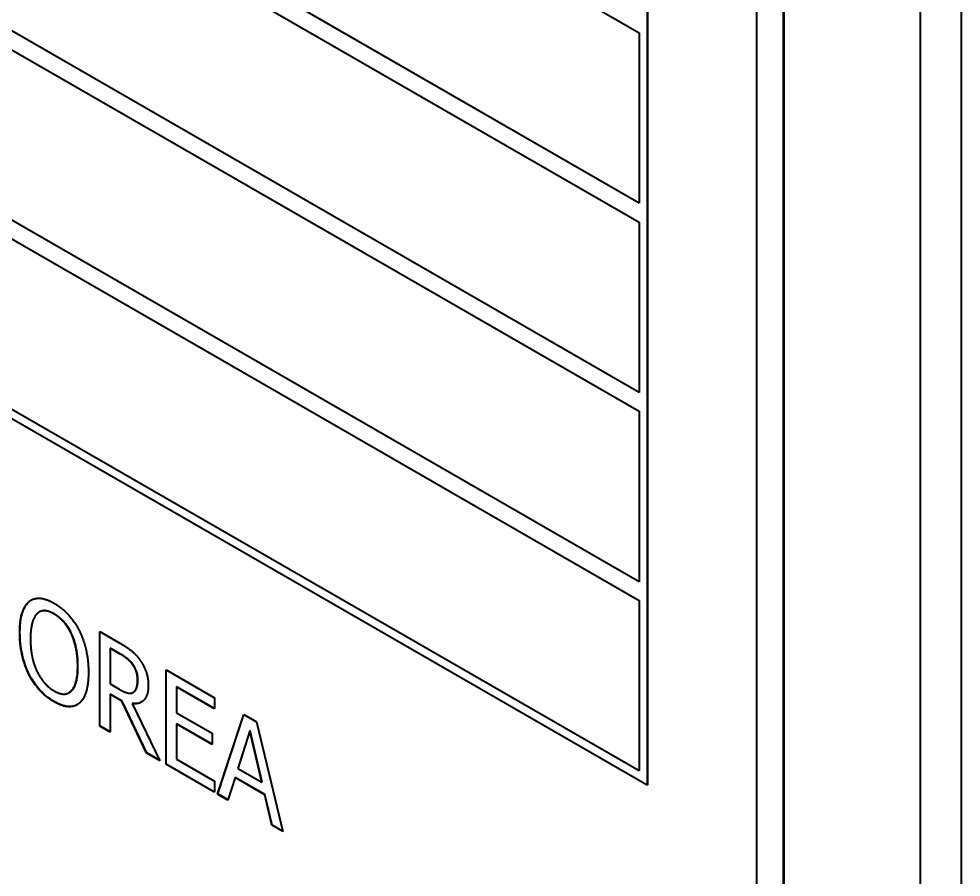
# Model space of a CAD drawing. Header units: millimetres. Extents: x 0 to 4205, y 0 to 2970.
# Drawn here: x 3795.27 to 3807.48, y 2215.21 to 2226.33 of the extents above; entities that cross this region are included whole.
import ezdxf

# ---------------------------------------------------------------- set-up
doc = ezdxf.new("R2010")
doc.units = ezdxf.units.MM
doc.header["$LTSCALE"] = 5
doc.layers.add('가시적인 것(ISO)', color=3, linetype='Continuous', lineweight=40)
doc.layers.add('가시적인 좁은 것(ISO)', color=3, linetype='Continuous', lineweight=35)

msp = doc.modelspace()

# ---------------------------------------------------------------- linework, layer by layer
at = {"layer": '가시적인 것(ISO)'}
for p, q in [((3807.4845, 2250.6453), (3807.4845, 2201.5924)), ((3806.9541, 2250.3399), (3806.9541, 2201.287)), ((3805.1828, 2206.3907), (3805.1828, 2247.2681)), ((3805.1864, 2247.2701), (3805.1864, 2206.3928)), ((3804.8293, 2247.0972), (3804.8293, 2206.9688)), ((3770.9942, 2244.7596), (3803.309, 2226.1507)), ((3803.309, 2223.9434), (3770.9942, 2242.5522)), ((3770.9978, 2242.5543), (3803.309, 2223.9474)), ((3770.9942, 2242.307), (3803.309, 2223.6981)), ((3803.309, 2221.4907), (3770.9942, 2240.0996)), ((3770.9978, 2240.1016), (3803.309, 2221.4948)), ((3770.9942, 2239.8543), (3803.309, 2221.2455)), ((3803.309, 2219.0381), (3770.9942, 2237.6469)), ((3770.9978, 2237.649), (3803.309, 2219.0422)), ((3770.9942, 2237.4017), (3803.309, 2218.7928)), ((3803.4151, 2236.0229), (3803.4151, 2216.4017)), ((3803.4186, 2236.0249), (3803.4186, 2216.4038)), ((3803.4151, 2216.4017), (3770.8882, 2235.1327)), ((3803.309, 2216.5854), (3770.9942, 2235.1943)), ((3770.9978, 2235.1963), (3803.309, 2216.5895)), ((3803.309, 2226.1507), (3803.309, 2223.9434)), ((3803.309, 2223.6981), (3803.309, 2221.4907)), ((3803.309, 2221.2455), (3803.309, 2219.0381)), ((3795.4019, 2218.7826), (3795.3983, 2218.7805)), ((3803.309, 2218.7928), (3803.309, 2216.5854)), ((3795.5332, 2218.646), (3795.5297, 2218.6439)), ((3796.3146, 2218.393), (3796.5742, 2218.2435)), ((3796.3146, 2217.1667), (3796.3146, 2218.393)), ((3796.3181, 2217.1687), (3796.3181, 2218.391)), ((3796.4522, 2218.1767), (3796.4487, 2218.1747)), ((3796.581, 2218.0985), (3796.4487, 2218.1747)), ((3796.4487, 2218.1747), (3796.4487, 2217.7136)), ((3796.5846, 2218.1005), (3796.4522, 2218.1767)), ((3797.1741, 2216.6717), (3797.1741, 2217.8981)), ((3797.1741, 2217.8981), (3797.8042, 2217.5352)), ((3797.1777, 2216.6738), (3797.1777, 2217.896)), ((3796.4487, 2217.7136), (3796.5664, 2217.6458)), ((3797.3117, 2217.6778), (3797.3082, 2217.6758)), ((3797.8042, 2217.3902), (3797.3082, 2217.6758)), ((3797.3082, 2217.6758), (3797.3082, 2217.3399)), ((3797.8042, 2217.3942), (3797.3117, 2217.6778)), ((3795.9203, 2217.6018), (3795.9167, 2217.5998)), ((3796.4522, 2217.5795), (3796.4487, 2217.5774)), ((3796.6017, 2217.4893), (3796.4487, 2217.5774)), ((3796.4487, 2217.5774), (3796.4487, 2217.0895)), ((3796.6052, 2217.4914), (3796.4522, 2217.5795)), ((3796.7504, 2217.6054), (3796.7469, 2217.6034)), ((3796.6052, 2217.4914), (3796.6017, 2217.4893)), ((3796.9206, 2216.8178), (3796.6017, 2217.4893)), ((3796.9241, 2216.8198), (3796.6052, 2217.4914)), ((3796.7393, 2217.4599), (3796.7358, 2217.4578)), ((3796.7358, 2217.4578), (3797.0942, 2216.7178)), ((3797.8042, 2217.5352), (3797.8042, 2217.3902)), ((3797.3082, 2217.3399), (3797.7706, 2217.0736)), ((3797.842, 2216.2871), (3798.1815, 2217.318)), ((3797.8455, 2216.2892), (3798.1839, 2217.3166)), ((3798.1815, 2217.318), (3798.3474, 2217.2224)), ((3797.3117, 2217.1968), (3797.3082, 2217.1948)), ((3797.7706, 2216.9285), (3797.3082, 2217.1948)), ((3797.3082, 2217.1948), (3797.3082, 2216.7396)), ((3797.7706, 2216.9325), (3797.3117, 2217.1968)), ((3798.3474, 2217.2224), (3798.6869, 2215.8006)), ((3796.3181, 2217.1687), (3796.3146, 2217.1667)), ((3796.4487, 2217.0895), (3796.3146, 2217.1667)), ((3796.4487, 2217.0936), (3796.3181, 2217.1687)), ((3797.7706, 2217.0736), (3797.7706, 2216.9285)), ((3798.2606, 2217.1055), (3798.1059, 2216.6172)), ((3798.2641, 2217.1075), (3798.2606, 2217.1055)), ((3798.4161, 2216.4385), (3798.2606, 2217.1055)), ((3798.4197, 2216.4405), (3798.2641, 2217.1075)), ((3796.9241, 2216.8198), (3796.9206, 2216.8178)), ((3797.0942, 2216.7178), (3796.9206, 2216.8178)), ((3797.0915, 2216.7234), (3796.9241, 2216.8198)), ((3797.3082, 2216.7396), (3797.8042, 2216.454)), ((3797.1777, 2216.6738), (3797.1741, 2216.6717)), ((3797.8042, 2216.3089), (3797.1741, 2216.6717)), ((3797.8042, 2216.313), (3797.1777, 2216.6738)), ((3798.1059, 2216.6172), (3798.4161, 2216.4385)), ((3797.8042, 2216.454), (3797.8042, 2216.3089)), ((3798.0689, 2216.4993), (3797.9778, 2216.2089)), ((3798.0724, 2216.5014), (3798.0689, 2216.4993)), ((3798.454, 2216.2776), (3798.0689, 2216.4993)), ((3798.4575, 2216.2796), (3798.0724, 2216.5014)), ((3798.4197, 2216.4405), (3798.4161, 2216.4385)), ((3803.4186, 2216.4038), (3803.4151, 2216.4017)), ((3797.8455, 2216.2892), (3797.842, 2216.2871)), ((3797.9778, 2216.2089), (3797.842, 2216.2871)), ((3797.9789, 2216.2124), (3797.8455, 2216.2892)), ((3798.4575, 2216.2796), (3798.454, 2216.2776)), ((3798.5451, 2215.8823), (3798.454, 2216.2776)), ((3798.5486, 2215.8843), (3798.4575, 2216.2796)), ((3798.5486, 2215.8843), (3798.5451, 2215.8823)), ((3798.6869, 2215.8006), (3798.5451, 2215.8823)), ((3798.6858, 2215.8053), (3798.5486, 2215.8843))]:
    msp.add_line(p, q, dxfattribs=at)
for points, degree in [([(3795.2771, 2218.3773), (3795.2771, 2218.5313), (3795.3399, 2218.7297), (3795.3983, 2218.7805)], 2), ([(3795.3983, 2218.7805), (3795.4568, 2218.8284), (3795.621, 2218.8183), (3795.7224, 2218.7599)], 2), ([(3795.4019, 2218.7826), (3795.4096, 2218.7889), (3795.4177, 2218.7946), (3795.4261, 2218.7995)], 3), ([(3795.7224, 2218.7599), (3795.8255, 2218.7005), (3795.9906, 2218.518), (3796.0473, 2218.4068)], 2), ([(3795.7232, 2218.6183), (3795.6502, 2218.6604), (3795.541, 2218.6616), (3795.4989, 2218.6203)], 2), ([(3795.4989, 2218.6203), (3795.4594, 2218.5804), (3795.4164, 2218.4164), (3795.4164, 2218.2971)], 2), ([(3795.9467, 2218.3624), (3795.9063, 2218.4493), (3795.7937, 2218.5777), (3795.7232, 2218.6183)], 2), ([(3796.0473, 2218.4068), (3796.1049, 2218.2922), (3796.1685, 2218.0171), (3796.1685, 2217.864)], 2), ([(3795.3975, 2217.836), (3795.339, 2217.9511), (3795.2771, 2218.2262), (3795.2771, 2218.3773)], 2), ([(3795.4164, 2218.2971), (3795.4164, 2218.0556), (3795.5831, 2217.7032), (3795.7232, 2217.6225)], 2), ([(3796.0292, 2217.9442), (3796.0292, 2218.0654), (3795.9863, 2218.278), (3795.9467, 2218.3624)], 2), ([(3796.5742, 2218.2435), (3796.661, 2218.1936), (3796.7779, 2218.1034), (3796.8303, 2218.0315)], 2), ([(3796.7418, 2217.9642), (3796.7134, 2218.0034), (3796.6378, 2218.0658), (3796.581, 2218.0985)], 2), ([(3796.8303, 2218.0315), (3796.8827, 2217.9595), (3796.9446, 2217.7937), (3796.9446, 2217.6973)], 2), ([(3795.7232, 2217.6225), (3795.8633, 2217.5418), (3796.0292, 2217.7027), (3796.0292, 2217.9442)], 2), ([(3796.8054, 2217.7646), (3796.8054, 2217.8182), (3796.7744, 2217.9185), (3796.7418, 2217.9642)], 2), ([(3795.7224, 2217.4819), (3795.6201, 2217.5408), (3795.4568, 2217.7193), (3795.3975, 2217.836)], 2), ([(3796.1685, 2217.864), (3796.1685, 2217.7149), (3796.1066, 2217.5091), (3796.0473, 2217.4618)], 2), ([(3796.9446, 2217.6973), (3796.9446, 2217.5631), (3796.8329, 2217.4456), (3796.7358, 2217.4578)], 2), ([(3796.7487, 2217.6044), (3796.7779, 2217.6214), (3796.8054, 2217.701), (3796.8054, 2217.7646)], 2), ([(3796.5664, 2217.6458), (3796.624, 2217.6126), (3796.716, 2217.5845), (3796.7487, 2217.6044)], 2), ([(3796.7504, 2217.6054), (3796.751, 2217.6058), (3796.7516, 2217.6061), (3796.7522, 2217.6065)], 3), ([(3796.0473, 2217.4618), (3795.9854, 2217.4119), (3795.8212, 2217.425), (3795.7224, 2217.4819)], 2)]:
    msp.add_open_spline(points, degree=degree, dxfattribs=at)
for points, knots in [([(3795.2807, 2218.3793), (3795.2807, 2218.5215), (3795.3007, 2218.6), (3795.3355, 2218.7014), (3795.3633, 2218.749), (3795.4019, 2218.7826)], [-0.093919815, -0.093919815, -0.093919815, -0.093919815, -0.052438158, -0.052438158, 0, 0, 0, 0]), ([(3795.7268, 2218.6203), (3795.7002, 2218.6357), (3795.6734, 2218.648), (3795.6183, 2218.6638), (3795.5966, 2218.664), (3795.5634, 2218.6599), (3795.5476, 2218.6543), (3795.5332, 2218.646)], [-0.059929333, -0.059929333, -0.059929333, -0.059929333, -0.046288092, -0.046288092, -0.030783472, -0.030783472, -0.013430923, -0.013430923, -0.013430923, -0.013430923]), ([(3795.9502, 2218.3644), (3795.9356, 2218.3958), (3795.9189, 2218.4263), (3795.881, 2218.4831), (3795.8608, 2218.5086), (3795.8032, 2218.5692), (3795.7654, 2218.5981), (3795.7268, 2218.6203)], [-0.073703667, -0.073703667, -0.073703667, -0.073703667, -0.052843372, -0.052843372, -0.03273597, -0.03273597, 0, 0, 0, 0]), ([(3795.401, 2217.838), (3795.3809, 2217.8776), (3795.3638, 2217.918), (3795.3317, 2218.0089), (3795.3197, 2218.0548), (3795.2891, 2218.1909), (3795.2807, 2218.2884), (3795.2807, 2218.3793)], [-0.11007977, -0.11007977, -0.11007977, -0.11007977, -0.09066462, -0.09066462, -0.06674587, -0.06674587, 0, 0, 0, 0]), ([(3796.0328, 2217.9462), (3796.0328, 2218.0286), (3796.0253, 2218.1179), (3795.9912, 2218.2605), (3795.9742, 2218.3134), (3795.9502, 2218.3644)], [-0.09480519, -0.09480519, -0.09480519, -0.09480519, -0.034041002, -0.034041002, 0, 0, 0, 0]), ([(3796.7453, 2217.9662), (3796.7254, 2217.9938), (3796.7029, 2218.017), (3796.6614, 2218.0512), (3796.633, 2218.0726), (3796.5846, 2218.1005)], [-0.096218379, -0.096218379, -0.096218379, -0.096218379, -0.041052198, -0.041052198, 0, 0, 0, 0]), ([(3795.9203, 2217.6018), (3795.9245, 2217.6042), (3795.9286, 2217.6069), (3795.9692, 2217.6363), (3795.9892, 2217.6766), (3796.025, 2217.7749), (3796.0328, 2217.861), (3796.0328, 2217.9462)], [-0.095521012, -0.095521012, -0.095521012, -0.095521012, -0.092255332, -0.092255332, -0.062528595, -0.062528595, 0, 0, 0, 0]), ([(3796.8089, 2217.7666), (3796.8089, 2217.7879), (3796.8071, 2217.8102), (3796.7989, 2217.853), (3796.7931, 2217.8746), (3796.7738, 2217.9217), (3796.7608, 2217.9446), (3796.7453, 2217.9662)], [-0.048707475, -0.048707475, -0.048707475, -0.048707475, -0.03103776, -0.03103776, -0.016086913, -0.016086913, 0, 0, 0, 0]), ([(3795.7259, 2217.4839), (3795.6892, 2217.5051), (3795.6525, 2217.5303), (3795.5832, 2217.5885), (3795.5512, 2217.6203), (3795.4743, 2217.7111), (3795.4346, 2217.772), (3795.401, 2217.838)], [-0.10467675, -0.10467675, -0.10467675, -0.10467675, -0.07363836, -0.07363836, -0.04454379, -0.04454379, 0, 0, 0, 0]), ([(3796.7522, 2217.6065), (3796.7619, 2217.6121), (3796.7704, 2217.6197), (3796.7849, 2217.6388), (3796.7907, 2217.6503), (3796.8023, 2217.6839), (3796.8089, 2217.7155), (3796.8089, 2217.7666)], [-0.083668985, -0.083668985, -0.083668985, -0.083668985, -0.060871483, -0.060871483, -0.037497648, -0.037497648, 0, 0, 0, 0]), ([(3796.0223, 2217.4444), (3796.0097, 2217.4374), (3795.9964, 2217.4317), (3795.9497, 2217.4181), (3795.921, 2217.4191), (3795.8466, 2217.4261), (3795.787, 2217.4488), (3795.7259, 2217.4839)], [-0.075579544, -0.075579544, -0.075579544, -0.075579544, -0.068346731, -0.068346731, -0.05181732, -0.05181732, 0, 0, 0, 0]), ([(3796.8559, 2217.478), (3796.8551, 2217.4776), (3796.8543, 2217.4771), (3796.8205, 2217.4591), (3796.7818, 2217.4545), (3796.7393, 2217.4599)], [-0.039690882, -0.039690882, -0.039690882, -0.039690882, -0.038742082, -0.038742082, 0, 0, 0, 0])]:
    msp.add_open_spline(points, degree=3, knots=knots, dxfattribs=at)
at = {"layer": '가시적인 좁은 것(ISO)'}
for p, q in [((3795.7268, 2218.6203), (3795.7232, 2218.6183)), ((3795.2807, 2218.3793), (3795.2771, 2218.3773)), ((3795.9502, 2218.3644), (3795.9467, 2218.3624)), ((3796.5846, 2218.1005), (3796.581, 2218.0985)), ((3796.0328, 2217.9462), (3796.0292, 2217.9442)), ((3796.7453, 2217.9662), (3796.7418, 2217.9642)), ((3795.401, 2217.838), (3795.3975, 2217.836)), ((3796.8089, 2217.7666), (3796.8054, 2217.7646)), ((3796.7522, 2217.6065), (3796.7487, 2217.6044)), ((3795.7259, 2217.4839), (3795.7224, 2217.4819))]:
    msp.add_line(p, q, dxfattribs=at)

doc.saveas('drawing.dxf')
